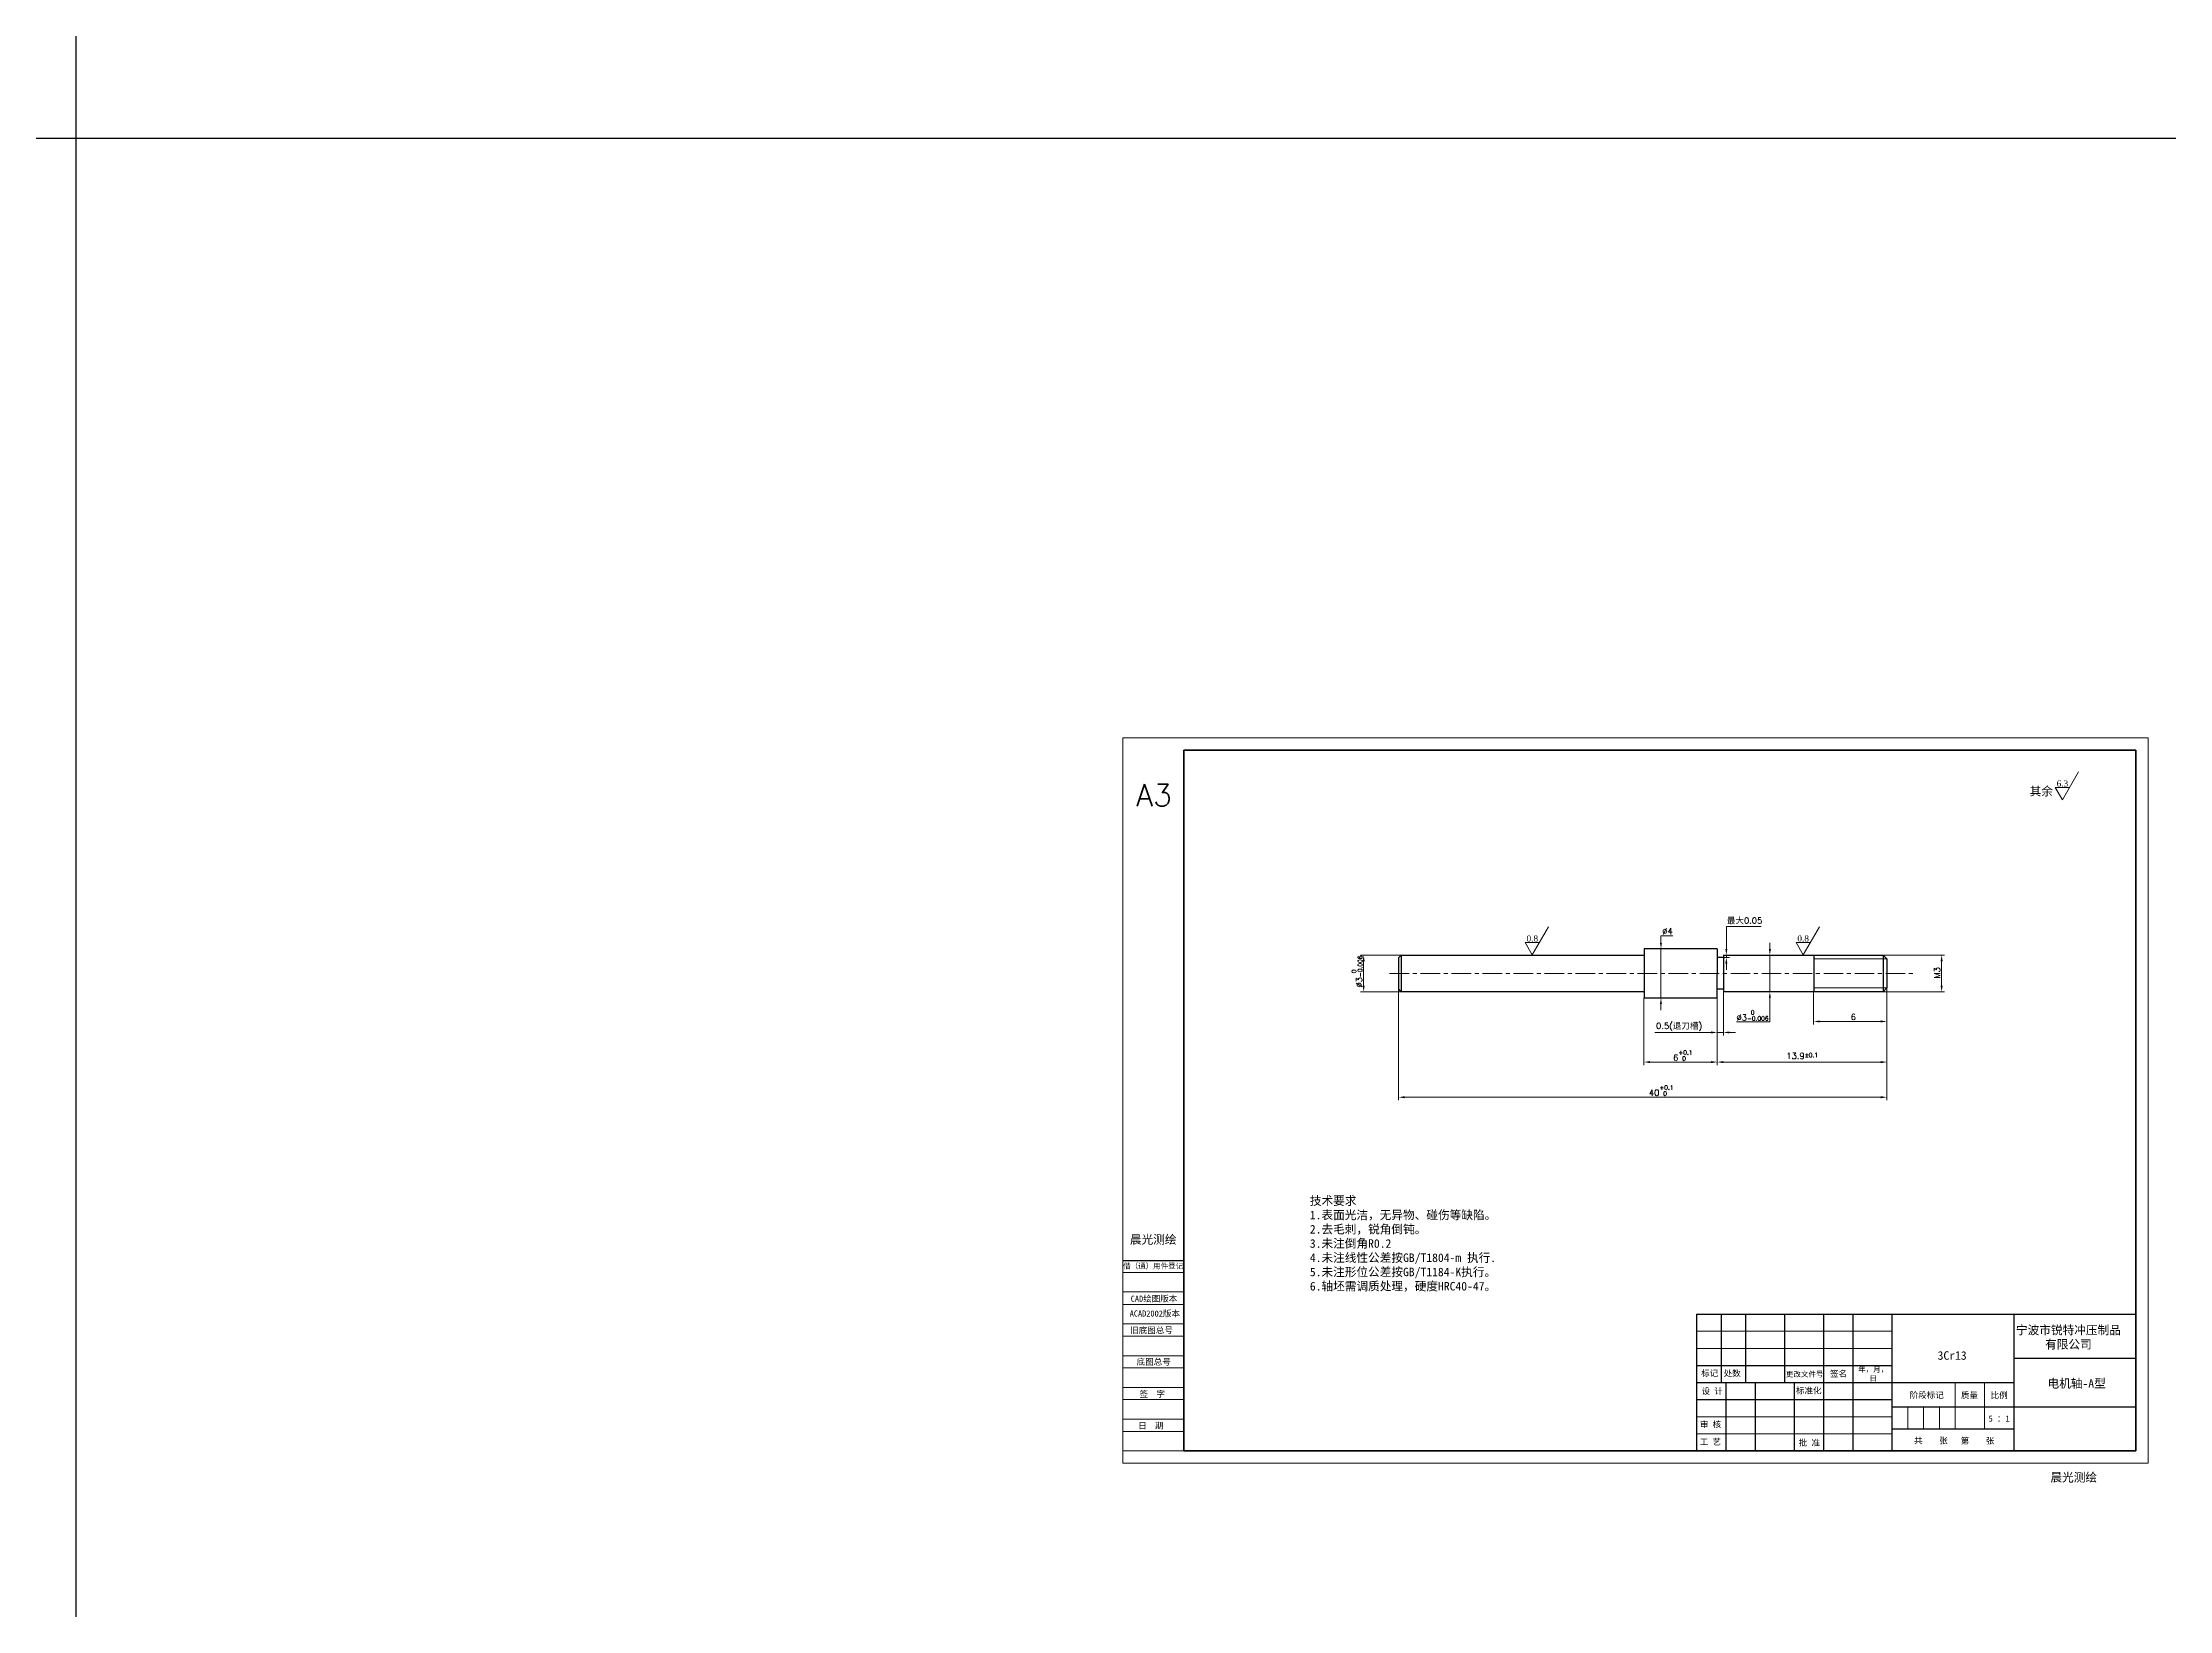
# Model space of a CAD drawing. Header units: millimetres. Extents: x 2881 to 4175, y 614 to 1733.
# Drawn here: x 2979.6 to 3153.9, y 1301.8 to 1430.2 of the extents above; entities that cross this region are included whole.
import ezdxf

# ---------------------------------------------------------------- set-up
doc = ezdxf.new("R2010")
doc.units = ezdxf.units.MM
doc.linetypes.add('CENTER', pattern=[50.8, 31.75, -6.35, 6.35, -6.35])
for name, color, linetype, lineweight in [('中心线', 1, 'CENTER', 9), ('填充', 3, 'Continuous', 9), ('实线', 7, 'Continuous', 25), ('尺寸标注', 2, 'Continuous', 9), ('引导线', 6, 'Continuous', 9), ('文本', 3, 'Continuous', 15), ('粗实线', 9, 'Continuous', 50)]:
    doc.layers.add(name, color=color, linetype=linetype, lineweight=lineweight)
doc.styles.add('st', font='txt.shx')
doc.styles.get("Standard").update_dxf_attribs({"font": 'simfang.ttf'})
doc.dimstyles.new('st0.2', dxfattribs={"dimscale": 0.2, "dimtxt": 2.5, "dimasz": 2.5, "dimexe": 1.25, "dimexo": 0, "dimtad": 1, "dimtoh": 1, "dimdec": 3, "dimdsep": 46, "dimtxsty": 'st', "dimcen": 0, "dimclrd": 256, "dimclre": 256, "dimclrt": 256, "dimadec": 4, "dimazin": 2, "dimtfac": 1, "dimtdec": 3, "dimtmove": 0, "dimatfit": 1, "dimfxl": 1, "dimlwd": -1, "dimlwe": -1, "dimarcsym": 0})

# ---------------------------------------------------------------- blocks, each defined once
blk = doc.blocks.new('*D7')
at = {"layer": 'Defpoints', "color": 0, "ltscale": 0.2, "transparency": 16777216}
for p in [(3090.91, 1355.48), (3087.84, 1352.48), (3090.91, 1352.48)]:
    blk.add_point(p, dxfattribs=at)
at = {"layer": '尺寸标注', "ltscale": 0.2, "transparency": 16777216}
for p, q in [((3090.91, 1355.48), (3087.59, 1355.48)), ((3087.84, 1354.98), (3087.84, 1352.98)), ((3090.91, 1352.48), (3087.59, 1352.48))]:
    blk.add_line(p, q, dxfattribs=at)
for points in [[(3087.76, 1354.98), (3087.93, 1354.98), (3087.84, 1355.48)], [(3087.76, 1352.98), (3087.93, 1352.98), (3087.84, 1352.48)]]:
    blk.add_solid(points, dxfattribs=at)
at = {"layer": '尺寸标注', "ltscale": 0.2, "transparency": 16777216, "insert": (3087.3, 1354.13), "char_height": 0.5, "attachment_point": 5, "rotation": 90, "style": 'st'}
blk.add_mtext('%%c3{}{\\H0.71x;\\C3;\\S 0^ -0.006;}', dxfattribs=at)
blk = doc.blocks.new('*D8')
at = {"layer": 'Defpoints', "color": 0, "ltscale": 0.2, "transparency": 16777216}
for p in [(3130.4, 1355.48), (3130.4, 1352.48), (3135.19, 1352.48)]:
    blk.add_point(p, dxfattribs=at)
at = {"layer": '尺寸标注', "ltscale": 0.2, "transparency": 16777216}
for p, q in [((3130.4, 1355.48), (3135.44, 1355.48)), ((3135.19, 1354.98), (3135.19, 1352.98)), ((3130.4, 1352.48), (3135.44, 1352.48))]:
    blk.add_line(p, q, dxfattribs=at)
for points in [[(3135.11, 1354.98), (3135.28, 1354.98), (3135.19, 1355.48)], [(3135.11, 1352.98), (3135.28, 1352.98), (3135.19, 1352.48)]]:
    blk.add_solid(points, dxfattribs=at)
at = {"layer": '尺寸标注', "ltscale": 0.2, "transparency": 16777216, "insert": (3134.82, 1354.02), "char_height": 0.5, "attachment_point": 5, "rotation": 90, "style": 'st'}
blk.add_mtext('M3', dxfattribs=at)
blk = doc.blocks.new('*D9')
at = {"layer": 'Defpoints', "color": 0, "ltscale": 0.2, "transparency": 16777216}
for p in [(3116.81, 1355.98), (3112.2, 1351.98), (3116.81, 1351.98)]:
    blk.add_point(p, dxfattribs=at)
at = {"layer": '尺寸标注', "ltscale": 0.2, "transparency": 16777216}
for p, q in [((3116.81, 1355.98), (3111.95, 1355.98)), ((3112.2, 1356.48), (3112.2, 1357.06)), ((3112.2, 1357.06), (3113.16, 1357.06)), ((3112.2, 1351.98), (3112.2, 1355.98)), ((3116.81, 1351.98), (3111.95, 1351.98)), ((3112.2, 1351.48), (3112.2, 1350.98))]:
    blk.add_line(p, q, dxfattribs=at)
for points in [[(3112.12, 1356.48), (3112.28, 1356.48), (3112.2, 1355.98)], [(3112.12, 1351.48), (3112.28, 1351.48), (3112.2, 1351.98)]]:
    blk.add_solid(points, dxfattribs=at)
at = {"layer": '尺寸标注', "ltscale": 0.2, "transparency": 16777216, "insert": (3112.74, 1357.43), "char_height": 0.5, "attachment_point": 5, "style": 'st'}
blk.add_mtext('%%c4', dxfattribs=at)
blk = doc.blocks.new('*D10')
at = {"layer": 'Defpoints', "color": 0, "ltscale": 0.2, "transparency": 16777216}
for p in [(3120.07, 1355.48), (3120.34, 1352.48), (3121.12, 1352.48)]:
    blk.add_point(p, dxfattribs=at)
at = {"layer": '尺寸标注', "ltscale": 0.2, "transparency": 16777216}
for p, q in [((3121.12, 1355.98), (3121.12, 1356.48)), ((3120.07, 1355.48), (3121.37, 1355.48)), ((3121.12, 1355.48), (3121.12, 1352.48)), ((3120.34, 1352.48), (3121.37, 1352.48)), ((3121.12, 1351.98), (3121.12, 1350)), ((3121.12, 1350), (3118.4, 1350))]:
    blk.add_line(p, q, dxfattribs=at)
for points in [[(3121.04, 1355.98), (3121.21, 1355.98), (3121.12, 1355.48)], [(3121.04, 1351.98), (3121.21, 1351.98), (3121.12, 1352.48)]]:
    blk.add_solid(points, dxfattribs=at)
at = {"layer": '尺寸标注', "ltscale": 0.2, "transparency": 16777216, "insert": (3119.7, 1350.54), "char_height": 0.5, "attachment_point": 5, "style": 'st'}
blk.add_mtext('%%c3{}{\\H0.71x;\\C3;\\S 0^ -0.006;}', dxfattribs=at)
blk = doc.blocks.new('*D11')
at = {"layer": 'Defpoints', "color": 0, "ltscale": 0.2, "transparency": 16777216}
for p in [(3124.71, 1352.48), (3130.71, 1352.79), (3130.71, 1350.04)]:
    blk.add_point(p, dxfattribs=at)
at = {"layer": '尺寸标注', "ltscale": 0.2, "transparency": 16777216}
for p, q in [((3124.71, 1352.48), (3124.71, 1349.79)), ((3130.71, 1352.79), (3130.71, 1349.79)), ((3125.21, 1350.04), (3130.21, 1350.04))]:
    blk.add_line(p, q, dxfattribs=at)
for points in [[(3125.21, 1350.13), (3125.21, 1349.96), (3124.71, 1350.04)], [(3130.21, 1350.13), (3130.21, 1349.96), (3130.71, 1350.04)]]:
    blk.add_solid(points, dxfattribs=at)
at = {"layer": '尺寸标注', "ltscale": 0.2, "transparency": 16777216, "insert": (3127.96, 1350.42), "char_height": 0.5, "attachment_point": 5, "style": 'st'}
blk.add_mtext('6', dxfattribs=at)
blk = doc.blocks.new('*D12')
at = {"layer": 'Defpoints', "color": 0, "ltscale": 0.2, "transparency": 16777216}
for p in [(3130.71, 1352.79), (3116.81, 1351.98), (3130.71, 1346.72)]:
    blk.add_point(p, dxfattribs=at)
at = {"layer": '尺寸标注', "ltscale": 0.2, "transparency": 16777216}
for p, q in [((3130.71, 1352.79), (3130.71, 1346.47)), ((3116.81, 1351.98), (3116.81, 1346.47)), ((3117.31, 1346.72), (3130.21, 1346.72))]:
    blk.add_line(p, q, dxfattribs=at)
for points in [[(3117.31, 1346.8), (3117.31, 1346.63), (3116.81, 1346.72)], [(3130.21, 1346.8), (3130.21, 1346.63), (3130.71, 1346.72)]]:
    blk.add_solid(points, dxfattribs=at)
at = {"layer": '尺寸标注', "ltscale": 0.2, "transparency": 16777216, "insert": (3123.77, 1347.22), "char_height": 0.5, "attachment_point": 5, "style": 'st'}
blk.add_mtext('13.9{}{\\A0;{\\H1.5x;}{\\A2;\\H0.71x;\\C3;%%p0.1}}', dxfattribs=at)
blk = doc.blocks.new('*D13')
at = {"layer": 'Defpoints', "color": 0, "ltscale": 0.2, "transparency": 16777216}
for p in [(3110.81, 1351.98), (3116.81, 1351.98), (3116.81, 1346.72)]:
    blk.add_point(p, dxfattribs=at)
at = {"layer": '尺寸标注', "ltscale": 0.2, "transparency": 16777216}
for p, q in [((3110.81, 1351.98), (3110.81, 1346.47)), ((3116.81, 1351.98), (3116.81, 1346.47)), ((3111.31, 1346.72), (3116.31, 1346.72))]:
    blk.add_line(p, q, dxfattribs=at)
for points in [[(3111.31, 1346.8), (3111.31, 1346.63), (3110.81, 1346.72)], [(3116.31, 1346.8), (3116.31, 1346.63), (3116.81, 1346.72)]]:
    blk.add_solid(points, dxfattribs=at)
at = {"layer": '尺寸标注', "ltscale": 0.2, "transparency": 16777216, "insert": (3113.99, 1347.25), "char_height": 0.5, "attachment_point": 5, "style": 'st'}
blk.add_mtext('6{}{\\H0.71x;\\C3;\\S+0.1^  0;}', dxfattribs=at)
blk = doc.blocks.new('*D14')
at = {"layer": 'Defpoints', "color": 0, "ltscale": 0.2, "transparency": 16777216}
for p in [(3090.71, 1352.68), (3130.71, 1352.79), (3130.71, 1343.84)]:
    blk.add_point(p, dxfattribs=at)
at = {"layer": '尺寸标注', "ltscale": 0.2, "transparency": 16777216}
for p, q in [((3090.71, 1352.68), (3090.71, 1343.59)), ((3130.71, 1352.79), (3130.71, 1343.59)), ((3091.21, 1343.84), (3130.21, 1343.84))]:
    blk.add_line(p, q, dxfattribs=at)
for points in [[(3091.21, 1343.92), (3091.21, 1343.75), (3090.71, 1343.84)], [(3130.21, 1343.92), (3130.21, 1343.75), (3130.71, 1343.84)]]:
    blk.add_solid(points, dxfattribs=at)
at = {"layer": '尺寸标注', "ltscale": 0.2, "transparency": 16777216, "insert": (3112.22, 1344.38), "char_height": 0.5, "attachment_point": 5, "style": 'st'}
blk.add_mtext('40{}{\\H0.71x;\\C3;\\S+0.1^  0;}', dxfattribs=at)
blk = doc.blocks.new('*D15')
at = {"layer": 'Defpoints', "color": 0, "ltscale": 0.2, "transparency": 16777216}
for p in [(3117.31, 1352.48), (3116.81, 1351.98), (3116.81, 1349.14)]:
    blk.add_point(p, dxfattribs=at)
at = {"layer": '尺寸标注', "ltscale": 0.2, "transparency": 16777216}
for p, q in [((3117.31, 1352.48), (3117.31, 1348.89)), ((3116.81, 1351.98), (3116.81, 1348.89)), ((3116.31, 1349.14), (3111.7, 1349.14)), ((3117.31, 1349.14), (3116.81, 1349.14)), ((3117.81, 1349.14), (3118.31, 1349.14))]:
    blk.add_line(p, q, dxfattribs=at)
for points in [[(3116.31, 1349.23), (3116.31, 1349.06), (3116.81, 1349.14)], [(3117.81, 1349.23), (3117.81, 1349.06), (3117.31, 1349.14)]]:
    blk.add_solid(points, dxfattribs=at)
at = {"layer": '尺寸标注', "ltscale": 0.2, "transparency": 16777216, "insert": (3113.69, 1349.6), "char_height": 0.5, "attachment_point": 5, "style": 'st'}
blk.add_mtext('0.5(退刀槽)', dxfattribs=at)
blk = doc.blocks.new('*D16')
at = {"layer": 'Defpoints', "color": 0, "ltscale": 0.2, "transparency": 16777216}
for p in [(3117.31, 1355.48), (3117.31, 1355.28), (3117.56, 1355.28)]:
    blk.add_point(p, dxfattribs=at)
at = {"layer": '尺寸标注', "ltscale": 0.2, "transparency": 16777216}
for p, q in [((3117.56, 1355.98), (3117.56, 1357.83)), ((3117.56, 1357.83), (3120.41, 1357.83)), ((3117.31, 1355.48), (3117.81, 1355.48)), ((3117.31, 1355.28), (3117.81, 1355.28)), ((3117.56, 1355.28), (3117.56, 1355.48)), ((3117.56, 1354.78), (3117.56, 1354.28))]:
    blk.add_line(p, q, dxfattribs=at)
for points in [[(3117.47, 1355.98), (3117.64, 1355.98), (3117.56, 1355.48)], [(3117.47, 1354.78), (3117.64, 1354.78), (3117.56, 1355.28)]]:
    blk.add_solid(points, dxfattribs=at)
at = {"layer": '尺寸标注', "ltscale": 0.2, "transparency": 16777216, "insert": (3119.05, 1358.28), "char_height": 0.5, "attachment_point": 5, "style": 'st'}
blk.add_mtext('最大0.05', dxfattribs=at)

msp = doc.modelspace()

# ---------------------------------------------------------------- linework, layer by layer
at = {"layer": '中心线', "ltscale": 0.05}
msp.add_line((3089.9711, 1353.9819), (3132.9042, 1353.9819), dxfattribs=at)
at = {"layer": '填充', "ltscale": 0.2}
for p, q in [((3130.7131, 1355.1732), (3124.7131, 1355.1732)), ((3130.7131, 1352.7907), (3124.7131, 1352.7907))]:
    msp.add_line(p, q, dxfattribs=at)
at = {"layer": '实线', "ltscale": 0.2}
for p, q in [((2982.3372, 1686.1148), (2982.3372, 613.9254)), ((2881.3645, 1422.4052), (4175.2181, 1422.4052)), ((3116.8131, 1355.9819), (3110.8131, 1355.9819)), ((3110.8131, 1355.9819), (3110.8131, 1351.9819)), ((3116.8131, 1355.9819), (3116.8131, 1353.9819)), ((3090.9131, 1355.4819), (3090.7131, 1355.2819)), ((3090.7131, 1353.9819), (3090.7131, 1355.2819)), ((3090.7131, 1352.6819), (3090.7131, 1353.9819)), ((3090.9131, 1355.4819), (3110.8131, 1355.4819)), ((3090.9131, 1355.4819), (3090.9131, 1352.4819)), ((3117.3131, 1355.2819), (3116.8131, 1355.2819)), ((3116.8131, 1351.9819), (3116.8131, 1353.9819)), ((3117.3131, 1355.4819), (3130.4044, 1355.4819)), ((3117.3131, 1355.4819), (3117.3131, 1352.4819)), ((3117.3131, 1355.4819), (3117.3131, 1355.2819)), ((3124.7131, 1355.4819), (3124.7131, 1352.4819)), ((3130.4044, 1355.4819), (3130.7131, 1355.1732)), ((3130.4044, 1355.4819), (3130.4044, 1352.4819)), ((3130.7131, 1355.1732), (3130.7131, 1352.7907)), ((3090.9131, 1352.4819), (3090.7131, 1352.6819)), ((3110.8131, 1352.4819), (3090.9131, 1352.4819)), ((3117.3131, 1352.6819), (3116.8131, 1352.6819)), ((3130.4044, 1352.4819), (3117.3131, 1352.4819)), ((3130.4044, 1352.4819), (3130.7131, 1352.7907)), ((3110.8131, 1351.9819), (3116.8131, 1351.9819))]:
    msp.add_line(p, q, dxfattribs=at)
at = {"layer": '实线'}
for p, q in [((3068.1155, 1330.4682), (3073.1155, 1330.4682)), ((3073.1155, 1314.8682), (3073.1155, 1326.0682)), ((3073.1155, 1326.0682), (3073.1155, 1314.8682)), ((3115.1155, 1326.0682), (3151.1155, 1326.0682)), ((3115.1193, 1326.0682), (3115.1193, 1314.8682)), ((3117.1193, 1326.0682), (3117.1193, 1320.4682)), ((3119.1193, 1326.0682), (3119.1193, 1320.4682)), ((3122.3193, 1326.0682), (3122.3193, 1320.4682)), ((3125.5193, 1326.0682), (3125.5193, 1314.8682)), ((3127.9193, 1326.0682), (3127.9193, 1314.8682)), ((3131.1193, 1326.0682), (3131.1193, 1314.8682)), ((3141.1155, 1326.0682), (3141.1155, 1314.8682)), ((3115.1155, 1321.8682), (3131.1193, 1321.8682)), ((3141.1155, 1322.4682), (3151.1155, 1322.4682)), ((3115.1155, 1320.4682), (3131.1193, 1320.4682)), ((3115.1155, 1319.0682), (3131.1193, 1319.0682)), ((3117.5193, 1320.4682), (3117.5193, 1314.8682)), ((3119.9193, 1320.4682), (3119.9193, 1314.8682)), ((3123.1193, 1320.4682), (3123.1193, 1314.8682)), ((3131.1193, 1320.4682), (3141.1155, 1320.4682)), ((3131.1193, 1318.4682), (3151.1155, 1318.4682)), ((3131.1193, 1316.6682), (3141.1155, 1316.6682)), ((3115.1155, 1314.8682), (3151.1155, 1314.8682))]:
    msp.add_line(p, q, dxfattribs=at)
at = {"layer": '引导线'}
for p, q in [((3068.1155, 1373.2682), (3152.1155, 1373.2682)), ((3068.1155, 1313.8682), (3068.1155, 1373.2682)), ((3152.1155, 1313.8682), (3152.1155, 1373.2682)), ((3073.1155, 1329.4682), (3068.1155, 1329.4682)), ((3073.1155, 1327.9003), (3068.1155, 1327.9003)), ((3073.1155, 1326.8682), (3068.1155, 1326.8682)), ((3073.1155, 1325.2682), (3068.1155, 1325.2682)), ((3115.1155, 1324.6682), (3131.1193, 1324.6682)), ((3073.1155, 1324.2682), (3068.1155, 1324.2682)), ((3073.1155, 1322.6682), (3068.1155, 1322.6682)), ((3115.1155, 1323.2682), (3131.1193, 1323.2682)), ((3073.1155, 1321.6682), (3068.1155, 1321.6682)), ((3073.1155, 1320.0682), (3068.1155, 1320.0682)), ((3073.1155, 1319.0682), (3068.1155, 1319.0682)), ((3073.1155, 1317.4682), (3068.1155, 1317.4682)), ((3115.1155, 1317.6682), (3131.1193, 1317.6682)), ((3073.1155, 1316.4682), (3068.1155, 1316.4682)), ((3115.1155, 1316.2682), (3131.1193, 1316.2682)), ((3073.1155, 1314.8682), (3068.1155, 1314.8682)), ((3068.1155, 1313.8682), (3152.1155, 1313.8682))]:
    msp.add_line(p, q, dxfattribs=at)
at = {"layer": '文本'}
for p, q in [((3145.0879, 1368.193), (3146.4181, 1370.497)), ((3145.6699, 1369.201), (3144.506, 1369.201)), ((3144.506, 1369.201), (3145.0879, 1368.193)), ((3101.6597, 1355.4947), (3102.9899, 1357.7987)), ((3123.846, 1355.4947), (3125.1763, 1357.7987)), ((3102.2417, 1356.5027), (3101.0778, 1356.5027)), ((3101.0778, 1356.5027), (3101.6597, 1355.4947)), ((3124.428, 1356.5027), (3123.2641, 1356.5027)), ((3123.2641, 1356.5027), (3123.846, 1355.4947))]:
    msp.add_line(p, q, dxfattribs=at)
at = {"layer": '文本', "ltscale": 0.2}
for p, q in [((3136.3155, 1320.4682), (3136.3155, 1316.6682)), ((3138.7155, 1320.4682), (3138.7155, 1316.6682)), ((3132.4155, 1318.4682), (3132.4155, 1316.6682)), ((3133.7155, 1318.4682), (3133.7155, 1316.6682)), ((3135.0155, 1318.4682), (3135.0155, 1316.6682))]:
    msp.add_line(p, q, dxfattribs=at)
at = {"layer": '粗实线'}
for p, q in [((3073.1155, 1314.8682), (3073.1155, 1372.2682)), ((3073.1155, 1372.2682), (3151.1155, 1372.2682)), ((3151.1155, 1314.8682), (3151.1155, 1372.2682)), ((3073.1155, 1314.8682), (3151.1155, 1314.8682))]:
    msp.add_line(p, q, dxfattribs=at)

# ---------------------------------------------------------------- texts
at = {"layer": '实线', "ltscale": 0.2, "insert": (3069.2039, 1369.4793), "char_height": 1.8, "width": 5, "attachment_point": 1, "style": 'st'}
msp.add_mtext('A3', dxfattribs=at)
at = {"layer": '实线', "char_height": 0.7, "attachment_point": 5}
for s, insert, width in [('晨光测绘', (3070.6048, 1332.142), 12.63596), ('宁波市锐特冲压制品\\P有限公司', (3145.5799, 1324.1397), 12.63596), ('3Cr13', (3136.054, 1322.6766), 7.8742), (' 电机轴-A型', (3146.0155, 1320.3526), 12.63596), ('晨光测绘', (3146.0155, 1312.6591), 12.63596)]:
    msp.add_mtext(s, dxfattribs=dict(at, insert=insert, width=width))
at = {"layer": '文本'}
for s, insert, char_height, width, attachment_point in [('{\\fTimes New Roman|b0|i0|c0|p18;6.3}', (3144.6177, 1369.7899), 0.5, 2.92, 1), ('其余', (3143.3617, 1368.466), 0.7, 12.63596, 8), ('{\\fTimes New Roman|b0|i0|c0|p18;0.8}', (3101.1895, 1357.0916), 0.5, 2.92, 1), ('{\\fTimes New Roman|b0|i0|c0|p18;0.8}', (3123.3758, 1357.0916), 0.5, 2.92, 1), ('技术要求\\P1.表面光洁，无异物、碰伤等缺陷。\\P2.去毛刺，锐角倒钝。\\P3.未注倒角R0.2\\P4.未注线性公差按GB/T1804-m 执行.\\P5.未注形位公差按GB/T1184-K执行。\\P6.轴坯需调质处理，硬度HRC40-47。', (3083.4344, 1331.8057), 0.7, 17.90296, 4)]:
    msp.add_mtext(s, dxfattribs=dict(at, insert=insert, char_height=char_height, width=width, attachment_point=attachment_point))
at = {"layer": '文本', "ltscale": 0.2, "attachment_point": 5}
for s, insert, char_height, width in [('借（通）用件登记', (3070.598, 1329.9893), 0.44, 10.22572), ('ACAD2002版本', (3070.7376, 1326.0929), 0.5, 11.701904), ('CAD绘图版本', (3070.6691, 1327.3071), 0.5, 15.159404), ('旧底图总号', (3070.467, 1324.7201), 0.5, 13.237686), ('底图总号', (3070.6457, 1322.1337), 0.5, 2.90232), ('标记', (3116.1924, 1321.1999), 0.5, 2.90232), ('处数', (3118.0364, 1321.1955), 0.5, 2.90232), ('更改文件号', (3123.9758, 1321.1293), 0.44, 6.437633), ('签名', (3126.7487, 1321.1612), 0.5, 2.90232), ('年，月，日', (3129.5872, 1321.1569), 0.44, 2.90232), ('签  字', (3070.5236, 1319.5015), 0.5, 2.90232), ('设 计', (3116.3969, 1319.7361), 0.5, 2.90232), ('标准化', (3124.3097, 1319.7816), 0.5, 2.90232), ('阶段标记', (3133.9709, 1319.4107), 0.5, 2.90232), ('质量', (3137.4735, 1319.399), 0.5, 2.90232), ('比例', (3139.9077, 1319.399), 0.5, 2.90232), ('审 核', (3116.2603, 1317.0081), 0.5, 2.90232), ('5 ：1', (3139.9049, 1317.5119), 0.5, 2.90232), ('日  期', (3070.412, 1316.914), 0.5, 2.90232), ('工 艺', (3116.2523, 1315.5985), 0.5, 2.90232), ('批 准', (3124.3553, 1315.5052), 0.5, 2.90232), ('共    张', (3134.317, 1315.6842), 0.5, 2.90232), ('第    张', (3138.1303, 1315.6662), 0.5, 2.90232)]:
    msp.add_mtext(s, dxfattribs=dict(at, insert=insert, char_height=char_height, width=width))

# ---------------------------------------------------------------- dimensions: what is measured, and where the dimension line sits
at = {"layer": '尺寸标注', "ltscale": 0.2}
for base, p1, p2, text, picture, middle in [((3112.1993, 1351.9819), (3116.8131, 1355.9819), (3116.8131, 1351.9819), '%%c<>', '*D9', (3112.7409, 1357.0592)), ((3117.5576, 1355.2819), (3117.3131, 1355.4819), (3117.3131, 1355.2819), '最大0.05', '*D16', (3119.0461, 1357.8256)), ((3135.1939, 1352.4819), (3130.4044, 1355.4819), (3130.4044, 1352.4819), 'M<>', '*D8', (3135.1939, 1354.02))]:
    dim = msp.add_linear_dim(base=base, p1=p1, p2=p2, angle=90, text=text, dimstyle='st0.2', dxfattribs=at)
    dim.commit()
    dim.dimension.update_dxf_attribs({"geometry": picture, "text_midpoint": middle, "dimtype": 160})
for base, p1, p2, picture, middle in [((3121.1244, 1352.4819), (3120.0707, 1355.4819), (3120.3443, 1352.4819), '*D10', (3119.7007, 1350.0042)), ((3087.8431, 1352.4819), (3090.9131, 1355.4819), (3090.9131, 1352.4819), '*D7', (3087.8431, 1354.1252))]:
    dim = msp.add_linear_dim(base=base, p1=p1, p2=p2, angle=90, text='%%c<>{}{\\H0.71x;\\C3;\\S 0^ -0.006;}', dimstyle='st0.2', override={"dimtp": 0, "dimtm": 0.006, "dimtdec": 3, "dimtzin": 8}, dxfattribs=at)
    dim.commit()
    dim.dimension.update_dxf_attribs({"geometry": picture, "text_midpoint": middle, "dimtype": 160})
for base, p1, p2, text, override, picture, middle in [((3130.7131, 1343.8381), (3090.7131, 1352.6819), (3130.7131, 1352.7907), '<>{}{\\H0.71x;\\C3;\\S+0.1^  0;}', {"dimtp": 0.1, "dimtm": 0, "dimtdec": 3, "dimtzin": 8}, '*D14', (3112.2222, 1343.8381)), ((3130.7131, 1346.7152), (3116.8131, 1351.9819), (3130.7131, 1352.7907), '<>{}{\\A0;{\\H1.5x;}{\\A2;\\H0.71x;\\C3;%%p0.1}}', {"dimtp": 0.1, "dimtm": 0.1, "dimtdec": 3, "dimtzin": 8}, '*D12', (3123.7699, 1346.7152)), ((3116.8131, 1346.7152), (3110.8131, 1351.9819), (3116.8131, 1351.9819), '<>{}{\\H0.71x;\\C3;\\S+0.1^  0;}', {"dimtp": 0.1, "dimtm": 0, "dimtdec": 3, "dimtzin": 8}, '*D13', (3113.9899, 1346.7152))]:
    dim = msp.add_linear_dim(base=base, p1=p1, p2=p2, text=text, dimstyle='st0.2', override=override, dxfattribs=at)
    dim.commit()
    dim.dimension.update_dxf_attribs({"geometry": picture, "text_midpoint": middle, "dimtype": 160})
dim = msp.add_linear_dim(base=(3116.8131, 1349.1447), p1=(3117.3131, 1352.4819), p2=(3116.8131, 1351.9819), text='<>(退刀槽)', dimstyle='st0.2', dxfattribs=at)
dim.commit()
dim.dimension.update_dxf_attribs({"geometry": '*D15', "text_midpoint": (3113.6937, 1349.1447), "dimtype": 160})
dim = msp.add_linear_dim(base=(3130.7131, 1350.0421), p1=(3124.7131, 1352.4819), p2=(3130.7131, 1352.7907), dimstyle='st0.2', dxfattribs=at)
dim.commit()
dim.dimension.update_dxf_attribs({"geometry": '*D11', "text_midpoint": (3127.9645, 1350.0421), "dimtype": 160})

doc.saveas('drawing.dxf')
